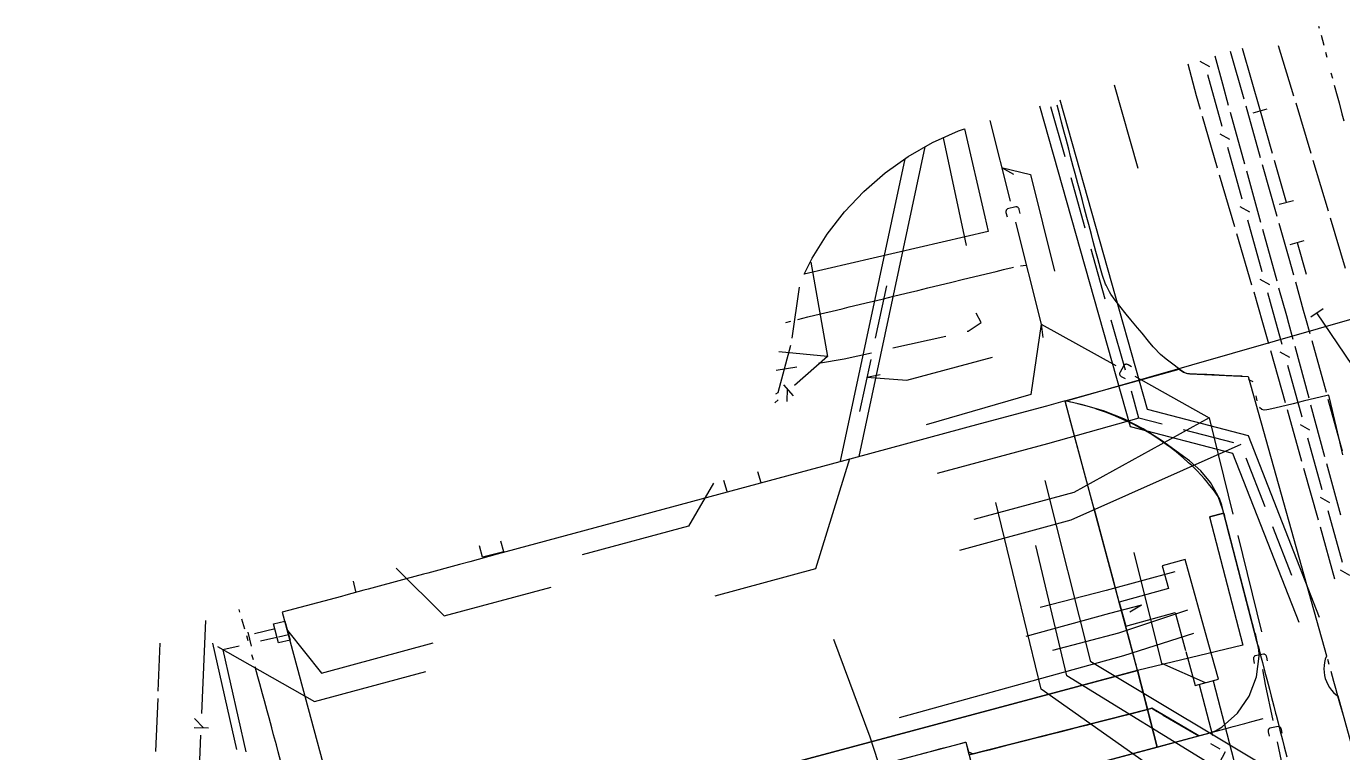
# Model space of a CAD drawing. Header units: metres. Extents: x 16996 to 17837, y 14166 to 14459.
# Drawn here: x 17145.7 to 17236.3, y 14286.6 to 14336.6 of the extents above; entities that cross this region are included whole.
import ezdxf

# ---------------------------------------------------------------- set-up
doc = ezdxf.new("R2010")
doc.units = ezdxf.units.M
for name, color, linetype in [('BOUNDARY', 7, 'Continuous'), ('BUILDING', 7, 'Continuous'), ('CURB', 7, 'Continuous'), ('ELECTR_CABLE', 7, 'Continuous'), ('ELECTR_CABLE_COMM', 7, 'Continuous'), ('GRASS', 7, 'Continuous'), ('HEAT', 7, 'Continuous'), ('ROAD', 7, 'Continuous'), ('SEWER', 7, 'Continuous'), ('SIDEWALK_PATH', 7, 'Continuous'), ('WATER_PIPELINE', 7, 'Continuous')]:
    doc.layers.add(name, color=color, linetype=linetype)

msp = doc.modelspace()

# ---------------------------------------------------------------- linework, layer by layer
at = {"layer": 'BOUNDARY'}
msp.add_lwpolyline([(17118.251, 14254.836), (17168.308, 14266.44), (17165.417, 14277.078), (17168.333, 14277.775), (17171.6, 14278.651), (17172.136, 14276.654), (17175.522, 14277.577), (17174.987, 14279.56), (17182.335, 14281.532), (17182.819, 14279.787), (17184.036, 14279.102), (17187.413, 14280.017), (17188.044, 14277.382), (17190.335, 14278.094), (17189.639, 14280.62), (17190.378, 14281.868), (17189.907, 14283.564), (17222.223, 14292.224), (17217.232, 14310.768), (17246.194, 14319.058)], dxfattribs=at)
at = {"layer": 'BUILDING'}
msp.add_lwpolyline([(17211.702, 14323.446), (17211.936, 14322.433), (17199.269, 14319.511), (17199.822, 14320.61), (17200.859, 14322.253), (17202.051, 14323.788), (17203.386, 14325.199), (17204.851, 14326.475), (17206.434, 14327.602), (17208.118, 14328.57), (17209.889, 14329.371), (17210.303, 14329.511)], close=True, dxfattribs=at)
msp.add_lwpolyline([(17200, 14286.273), (17214.068, 14290.048), (17215.647, 14290.472), (17222.219, 14292.235), (17222.157, 14292.465), (17222.12, 14292.604), (17222.082, 14292.745), (17221.659, 14294.324), (17221.011, 14296.738), (17220.509, 14298.608), (17219.987, 14300.551), (17219.224, 14303.396), (17219.22, 14303.411), (17217.639, 14309.302), (17217.245, 14310.771), (17215.959, 14310.425), (17211.39, 14309.195), (17202.677, 14306.838), (17197.458, 14305.429), (17178.154, 14300.218), (17176.257, 14299.706), (17175.563, 14299.518), (17175.312, 14299.45), (17173.37, 14298.926), (17173.073, 14298.846), (17171.887, 14298.526), (17169.264, 14297.818), (17168.979, 14297.741), (17167.731, 14297.404), (17167.431, 14297.323), (17163.36, 14296.224), (17168.334, 14277.775)], dxfattribs=at)
at = {"layer": 'CURB'}
for points in [[(17234.681, 14336.565), (17234.717, 14336.432)], [(17234.846, 14335.949), (17235.03, 14335.26)], [(17235.159, 14334.777), (17235.251, 14334.432)], [(17235.53, 14333.37), (17235.629, 14332.998)], [(17235.759, 14332.515), (17235.958, 14331.772), (17236.087, 14331.289), (17236.286, 14330.546), (17236.415, 14330.063)], [(17229.421, 14312.474), (17228.708, 14312.507), (17228.209, 14312.53), (17227.496, 14312.563), (17226.997, 14312.586), (17226.284, 14312.619), (17225.785, 14312.647), (17225.589, 14312.667), (17225.418, 14312.732), (17225.291, 14312.815), (17225.146, 14312.925), (17224.747, 14313.227), (17224.179, 14313.659), (17223.799, 14313.982), (17223.337, 14314.452), (17223.302, 14314.494), (17222.985, 14314.881), (17222.532, 14315.432), (17222.215, 14315.818), (17221.762, 14316.37), (17221.445, 14316.756), (17220.992, 14317.308), (17220.684, 14317.702), (17220.382, 14318.121), (17220.291, 14318.296), (17220.06, 14318.739), (17220.024, 14318.808), (17219.815, 14319.409), (17219.668, 14319.886), (17219.485, 14320.576), (17219.357, 14321.059), (17219.174, 14321.749), (17219.045, 14322.232), (17218.862, 14322.922), (17218.734, 14323.405), (17218.55, 14324.095), (17218.422, 14324.578), (17218.239, 14325.268), (17218.11, 14325.751), (17217.927, 14326.441), (17217.799, 14326.924), (17217.615, 14327.614), (17217.487, 14328.097), (17217.304, 14328.787), (17217.175, 14329.27), (17216.992, 14329.96), (17216.864, 14330.443), (17216.682, 14331.133)], [(17198.836, 14316.386), (17199.529, 14316.554), (17200.015, 14316.672), (17200.708, 14316.84), (17201.194, 14316.957), (17201.887, 14317.125), (17202.373, 14317.243), (17203.066, 14317.411), (17203.552, 14317.529), (17204.245, 14317.697), (17204.731, 14317.815), (17205.424, 14317.983), (17205.91, 14318.1), (17206.603, 14318.268), (17207.089, 14318.386), (17207.782, 14318.554), (17208.268, 14318.672), (17208.961, 14318.84), (17209.447, 14318.958), (17210.14, 14319.126), (17210.626, 14319.243), (17211.319, 14319.411), (17211.805, 14319.529), (17212.498, 14319.697), (17212.984, 14319.815), (17213.078, 14319.838), (17213.599, 14319.964), (17213.678, 14319.978)], [(17214.17, 14320.066), (17214.521, 14320.129)], [(17198.004, 14316.184), (17198.35, 14316.268)], [(17230.176, 14312.084), (17229.928, 14312.205), (17229.859, 14312.247)], [(17230.449, 14310.78), (17230.374, 14311.125)], [(17236.348, 14307.073), (17236.186, 14307.761), (17236.072, 14308.247), (17235.911, 14308.935), (17235.797, 14309.422), (17235.636, 14310.11), (17235.522, 14310.597), (17235.387, 14311.171), (17235.273, 14311.144), (17234.787, 14311.029), (17234.1, 14310.866), (17233.613, 14310.75), (17232.926, 14310.587), (17232.439, 14310.472), (17231.752, 14310.309), (17231.265, 14310.194), (17231.11, 14310.157), (17230.941, 14310.148), (17230.77, 14310.185), (17230.613, 14310.312), (17230.613, 14310.313)], [(17217.61, 14310.688), (17217.245, 14310.771)], [(17227.182, 14302.793), (17228.15, 14303.044), (17228.198, 14302.87), (17228.01, 14303.595), (17227.853, 14304.065), (17227.561, 14304.486), (17227.416, 14304.674), (17227.111, 14305.07), (17226.966, 14305.258), (17226.815, 14305.424), (17226.622, 14305.637), (17226.278, 14305.999), (17225.953, 14306.321), (17225.737, 14306.518), (17225.365, 14306.852), (17224.907, 14307.237), (17224.788, 14307.33), (17224.393, 14307.636), (17224.355, 14307.665), (17223.784, 14308.071), (17223.783, 14308.072), (17223.364, 14308.344), (17223.196, 14308.454), (17222.724, 14308.734), (17222.287, 14308.977), (17221.974, 14309.146), (17221.621, 14309.319), (17221.168, 14309.531), (17220.701, 14309.735), (17220.478, 14309.822), (17220.011, 14310.003), (17219.391, 14310.216), (17219.302, 14310.243), (17218.822, 14310.386), (17218.727, 14310.415), (17218.098, 14310.575)], [(17230.078, 14295.613), (17229.891, 14296.339), (17229.765, 14296.823), (17229.577, 14297.548), (17229.452, 14298.032), (17229.264, 14298.757), (17229.138, 14299.241), (17228.95, 14299.967), (17228.825, 14300.451), (17228.637, 14301.176), (17228.511, 14301.66), (17228.323, 14302.386)], [(17160.441, 14296.24), (17160.392, 14296.42)], [(17160.775, 14295.074), (17160.577, 14295.759)], [(17161.013, 14294.251), (17160.914, 14294.594)], [(17230.298, 14294.766), (17230.344, 14294.588), (17230.386, 14294.426)], [(17230.512, 14293.942), (17230.688, 14293.261), (17230.813, 14292.777), (17230.99, 14292.097), (17231.115, 14291.613), (17231.292, 14290.932), (17231.417, 14290.448), (17231.593, 14289.767), (17231.719, 14289.283), (17231.755, 14289.143), (17231.895, 14288.603), (17232.021, 14288.119), (17232.197, 14287.438), (17232.321, 14286.953), (17232.491, 14286.271)], [(17161.368, 14292.942), (17161.275, 14293.286)], [(17235.285, 14293.001), (17235.381, 14292.657)], [(17165.171, 14278.906), (17164.985, 14279.593), (17164.854, 14280.075), (17164.668, 14280.762), (17164.537, 14281.245), (17164.351, 14281.932), (17164.22, 14282.415), (17164.034, 14283.102), (17163.903, 14283.584), (17163.717, 14284.272), (17163.586, 14284.754), (17163.4, 14285.441), (17163.269, 14285.924), (17163.083, 14286.611), (17162.952, 14287.094), (17162.766, 14287.781), (17162.635, 14288.263), (17162.449, 14288.95), (17162.318, 14289.433), (17162.132, 14290.12), (17162.001, 14290.603), (17161.815, 14291.29), (17161.685, 14291.773), (17161.498, 14292.46)], [(17222.219, 14292.236), (17223.566, 14286.946)], [(17235.516, 14292.176), (17235.709, 14291.487), (17235.844, 14291.005), (17236.037, 14290.316), (17236.172, 14289.835), (17236.365, 14289.146)], [(17207.498, 14286.523), (17207.981, 14286.651), (17208.689, 14286.838), (17209.172, 14286.966), (17209.879, 14287.153), (17210.363, 14287.28), (17210.396, 14287.289), (17210.583, 14286.618), (17210.919, 14286.485), (17211.628, 14286.665), (17212.113, 14286.789), (17212.822, 14286.969), (17213.306, 14287.092), (17214.015, 14287.273), (17214.5, 14287.396), (17215.209, 14287.577), (17215.694, 14287.7), (17216.403, 14287.881), (17216.887, 14288.004), (17217.596, 14288.184), (17218.081, 14288.308), (17218.79, 14288.488), (17219.274, 14288.612), (17219.983, 14288.792), (17220.468, 14288.915), (17221.177, 14289.096), (17221.661, 14289.219), (17222.37, 14289.4)], [(17222.855, 14289.523), (17223.209, 14289.613)], [(17223.209, 14289.613), (17223.564, 14289.406)], [(17223.995, 14289.153), (17224.704, 14288.739), (17225.135, 14288.486), (17225.844, 14288.071), (17226.275, 14287.819), (17226.446, 14287.719), (17227.048, 14287.881), (17227.531, 14288.01), (17228.324, 14288.223), (17228.807, 14288.352), (17229.6, 14288.565), (17230.083, 14288.695), (17230.876, 14288.907)]]:
    msp.add_lwpolyline(points, dxfattribs=at)
at = {"layer": 'ELECTR_CABLE'}
for points in [[(17227.549, 14334.524), (17228.06, 14332.602), (17228.465, 14331.133)], [(17229.55, 14331.557), (17228.623, 14334.831)], [(17229.424, 14335.061), (17230.66, 14330.74)], [(17231.899, 14335.248), (17232.961, 14331.778)], [(17225.68, 14333.989), (17226.245, 14331.798), (17226.522, 14330.855)], [(17230.693, 14327.519), (17229.686, 14331.076)], [(17230.179, 14330.603), (17231.141, 14330.877)], [(17233.106, 14331.299), (17234.147, 14327.822)], [(17226.663, 14330.375), (17227.706, 14326.823)], [(17228.598, 14330.651), (17229.577, 14327.106)], [(17230.66, 14330.74), (17231.491, 14327.835)], [(17231.629, 14327.355), (17232.46, 14324.45)], [(17234.29, 14327.343), (17235.332, 14323.867)], [(17227.846, 14326.343), (17228.889, 14322.79)], [(17229.71, 14326.624), (17230.688, 14323.078)], [(17231.837, 14323.481), (17230.83, 14327.038)], [(17231.977, 14324.319), (17232.943, 14324.581)], [(17232.973, 14319.442), (17232.661, 14320.57), (17231.973, 14323)], [(17235.475, 14323.388), (17236.517, 14319.912)], [(17229.03, 14322.311), (17230.073, 14318.758)], [(17230.821, 14322.596), (17231.799, 14319.051)], [(17232.727, 14321.549), (17233.693, 14321.811)], [(17233.21, 14321.68), (17233.823, 14319.496)], [(17198.944, 14318.609), (17198.432, 14315.09)], [(17230.214, 14318.278), (17230.829, 14316.181), (17230.962, 14315.692), (17231.236, 14314.72)], [(17231.932, 14318.569), (17232.461, 14316.653), (17232.607, 14316.126), (17232.906, 14315.022)], [(17234.093, 14315.397), (17233.804, 14316.441), (17233.65, 14316.997), (17233.107, 14318.96)], [(17210.491, 14315.573), (17210.553, 14315.587), (17211.458, 14316.181), (17211.123, 14316.82)], [(17234.984, 14317.111), (17234.156, 14316.549)], [(17238.46, 14311.09), (17234.57, 14316.83)], [(17198.334, 14314.601), (17197.46, 14311.344), (17197.312, 14311.236)], [(17205.385, 14314.424), (17209.028, 14315.244)], [(17233.037, 14314.539), (17234.002, 14310.99)], [(17235.213, 14311.353), (17234.227, 14314.915)], [(17200.259, 14313.372), (17202.024, 14313.667), (17203.921, 14314.094)], [(17231.371, 14314.238), (17232.373, 14310.674)], [(17197.36, 14312.887), (17198.779, 14313.125)], [(17232.508, 14310.192), (17233.51, 14306.628)], [(17234.133, 14310.507), (17235.097, 14306.958)], [(17236.333, 14307.308), (17235.347, 14310.871)], [(17235.228, 14306.475), (17236.192, 14302.926)], [(17233.645, 14306.147), (17234.647, 14302.582)], [(17193.987, 14304.53), (17193.757, 14305.302)], [(17234.782, 14302.101), (17235.784, 14298.536)], [(17178.6, 14300.397), (17178.409, 14301.121)], [(17177.15, 14300.014), (17176.944, 14300.793)], [(17178.6, 14300.397), (17177.15, 14300.014)], [(17154.939, 14294.096), (17154.805, 14290.787)], [(17154.784, 14290.287), (17154.637, 14286.648)]]:
    msp.add_lwpolyline(points, dxfattribs=at)
at = {"layer": 'ELECTR_CABLE_COMM'}
for points in [[(17226.516, 14334.162), (17227.168, 14333.792)], [(17227.041, 14333.254), (17228.018, 14329.697)], [(17227.891, 14329.159), (17228.543, 14328.789)], [(17228.416, 14328.251), (17229.393, 14324.694)], [(17229.266, 14324.156), (17229.918, 14323.785)], [(17229.791, 14323.247), (17230.769, 14319.691)], [(17230.642, 14319.153), (17231.293, 14318.782)], [(17231.166, 14318.244), (17231.827, 14315.839), (17232.145, 14314.688)], [(17232.019, 14314.15), (17232.671, 14313.78)], [(17232.545, 14313.242), (17233.527, 14309.686)], [(17233.401, 14309.148), (17234.053, 14308.779)], [(17233.927, 14308.241), (17234.909, 14304.685)], [(17229.135, 14281.373), (17215.593, 14290.943), (17212.466, 14303.776)], [(17234.783, 14304.147), (17235.435, 14303.777)], [(17235.309, 14303.239), (17236.292, 14299.684)], [(17228.01, 14285.295), (17217.352, 14291.851), (17215.224, 14300.826)], [(17226.908, 14291.372), (17223.898, 14292.706), (17221.983, 14300.341)], [(17227.127, 14293.987), (17225.497, 14299.868), (17223.907, 14299.427), (17224.341, 14297.862), (17220.959, 14296.93), (17221.403, 14295.276), (17224.799, 14296.212), (17225.524, 14293.592)], [(17236.165, 14299.146), (17236.817, 14298.776)], [(17224.787, 14299.009), (17220.068, 14297.714), (17215.511, 14296.559)], [(17222.489, 14296.705), (17220.293, 14296.142), (17214.54, 14294.547)], [(17222.489, 14296.705), (17221.679, 14296.239)], [(17225.658, 14296.364), (17220.918, 14294.778), (17216.366, 14293.605)], [(17226.078, 14294.764), (17221.255, 14293.222), (17205.81, 14288.963)], [(17225.544, 14293.52), (17226.195, 14291.174), (17227.784, 14291.614), (17227.127, 14293.986)], [(17226.464, 14291.257), (17227.377, 14287.737)], [(17227.432, 14291.508), (17229.634, 14283.015)], [(17227.242, 14287.201), (17227.888, 14286.821)]]:
    msp.add_lwpolyline(points, dxfattribs=at)
at = {"layer": 'GRASS'}
for points in [[(17230.594, 14293.196), (17230.593, 14293.305), (17230.588, 14293.413), (17230.579, 14293.521), (17230.566, 14293.629), (17230.545, 14293.748), (17230.52, 14293.867), (17230.494, 14293.985), (17230.465, 14294.103), (17230.442, 14294.19), (17228.15, 14303.044), (17227.182, 14302.793), (17229.47, 14293.957), (17222.223, 14292.224), (17222.906, 14289.536), (17223.209, 14289.613), (17226.446, 14287.719), (17227.093, 14287.893), (17227.343, 14287.972), (17227.585, 14288.072), (17227.816, 14288.193), (17228.037, 14288.333), (17229.104, 14289.29), (17229.905, 14290.455), (17230.411, 14291.775)], [(17222.906, 14289.536), (17223.566, 14286.946), (17226.446, 14287.719), (17223.209, 14289.613)]]:
    msp.add_lwpolyline(points, close=True, dxfattribs=at)
at = {"layer": 'HEAT'}
for points in [[(17220.617, 14332.54), (17222.239, 14326.801)], [(17233.332, 14295.513), (17228.783, 14307.166), (17221.735, 14308.984), (17215.491, 14331.072)], [(17217.234, 14327.573), (17216.258, 14331.025)], [(17234.752, 14295.862), (17229.863, 14308.384), (17222.903, 14310.18), (17216.885, 14331.471)], [(17207.583, 14328.263), (17203.035, 14306.954)], [(17206.2, 14327.435), (17201.757, 14306.618)], [(17218.617, 14322.677), (17217.642, 14326.129)], [(17220.001, 14317.782), (17219.025, 14321.234)], [(17204.938, 14318.693), (17204.172, 14315.104)], [(17221.385, 14312.886), (17220.409, 14316.338)], [(17203.858, 14313.637), (17203.092, 14310.048)], [(17203.596, 14312.41), (17206.343, 14312.194), (17212.245, 14313.788)], [(17203.596, 14312.41), (17204.513, 14312.588)], [(17223.92, 14309.169), (17222.319, 14309.582), (17221.793, 14311.443)], [(17222.319, 14309.582), (17216.019, 14307.821), (17208.426, 14305.771)], [(17228.846, 14307.898), (17225.373, 14308.794)], [(17229.323, 14307.775), (17217.632, 14302.556), (17209.966, 14300.482)], [(17202.397, 14306.786), (17200.049, 14299.214), (17193.12, 14297.344)], [(17230.994, 14303.495), (17229.689, 14306.836)], [(17232.844, 14298.756), (17231.54, 14302.098)]]:
    msp.add_lwpolyline(points, dxfattribs=at)
at = {"layer": 'ROAD'}
for points in [[(17212.299, 14283.924), (17227.093, 14287.893), (17227.094, 14287.893), (17227.343, 14287.972), (17227.344, 14287.972), (17227.585, 14288.072), (17227.817, 14288.192), (17227.817, 14288.193), (17228.037, 14288.333), (17228.038, 14288.334), (17229.104, 14289.289), (17229.106, 14289.291), (17229.905, 14290.454), (17229.906, 14290.456), (17230.411, 14291.774), (17230.412, 14291.776), (17230.594, 14293.196), (17230.595, 14293.197), (17230.59, 14293.394), (17230.59, 14293.395), (17230.572, 14293.591), (17230.572, 14293.592), (17230.541, 14293.786), (17230.541, 14293.787), (17230.497, 14293.979), (17230.497, 14293.98), (17230.461, 14294.12), (17230.461, 14294.121), (17230.435, 14294.222), (17228.088, 14303.286), (17227.741, 14304.267), (17227.74, 14304.268), (17227.234, 14305.167), (17227.233, 14305.169), (17226.579, 14305.967), (17226.578, 14305.968), (17225.791, 14306.648), (17225.79, 14306.648), (17223.859, 14308.042), (17222.601, 14308.857), (17222.6, 14308.857), (17221.272, 14309.541), (17221.271, 14309.541), (17219.881, 14310.089), (17219.88, 14310.09), (17218.438, 14310.497), (17218.438, 14310.498), (17217.246, 14310.771), (17225.092, 14312.966), (17225.093, 14312.966), (17225.094, 14312.965), (17225.254, 14312.844), (17225.254, 14312.843), (17225.38, 14312.762), (17225.381, 14312.761), (17225.517, 14312.7), (17225.518, 14312.7), (17225.661, 14312.66), (17225.663, 14312.66), (17225.812, 14312.641), (17229.836, 14312.455), (17229.837, 14312.455), (17229.838, 14312.454), (17235.223, 14293.222), (17235.217, 14293.209), (17235.141, 14292.997), (17235.086, 14292.778), (17235.053, 14292.554), (17235.042, 14292.329), (17235.053, 14292.103), (17235.086, 14291.88), (17235.141, 14291.661), (17235.217, 14291.449), (17235.313, 14291.245), (17235.429, 14291.051), (17235.564, 14290.87), (17235.715, 14290.703), (17235.882, 14290.551), (17235.994, 14290.468), (17237.574, 14284.831)], [(17190.346, 14281.99), (17210.396, 14287.289), (17210.397, 14287.289), (17210.397, 14287.288), (17211.07, 14284.643)]]:
    msp.add_lwpolyline(points, dxfattribs=at)
at = {"layer": 'SEWER'}
for points in [[(17212.049, 14330.087), (17213.453, 14324.529)], [(17208.836, 14328.895), (17210.415, 14321.467)], [(17212.866, 14326.854), (17214.842, 14326.357), (17216.512, 14319.699)], [(17212.866, 14326.854), (17213.678, 14326.392)], [(17214.143, 14323.682), (17214.075, 14323.952), (17214.063, 14323.989), (17214.049, 14324.016), (17214.028, 14324.053), (17214.001, 14324.084), (17213.974, 14324.106), (17213.939, 14324.123), (17213.903, 14324.135), (17213.875, 14324.135), (17213.847, 14324.133), (17213.28, 14323.99), (17213.256, 14323.979), (17213.238, 14323.967), (17213.217, 14323.948), (17213.203, 14323.928), (17213.186, 14323.9), (17213.173, 14323.87), (17213.167, 14323.836), (17213.163, 14323.787), (17213.167, 14323.751), (17213.243, 14323.45)], [(17213.821, 14323.074), (17215.593, 14316.059)], [(17199.743, 14320.319), (17200.882, 14313.836)], [(17215.593, 14316.059), (17214.887, 14311.219), (17207.663, 14309.135)], [(17215.593, 14316.059), (17220.718, 14313.205)], [(17215.593, 14316.059), (17215.711, 14315.132)], [(17200.882, 14313.836), (17197.544, 14314.152)], [(17200.882, 14313.836), (17198.616, 14311.846)], [(17221.807, 14313.127), (17221.564, 14313.262), (17221.529, 14313.279), (17221.5, 14313.287), (17221.458, 14313.298), (17221.417, 14313.299), (17221.383, 14313.295), (17221.347, 14313.281), (17221.313, 14313.263), (17221.293, 14313.242), (17221.276, 14313.22), (17220.991, 14312.709), (17220.983, 14312.685), (17220.979, 14312.664), (17220.979, 14312.635), (17220.984, 14312.611), (17220.993, 14312.58), (17221.005, 14312.55), (17221.026, 14312.522), (17221.059, 14312.486), (17221.088, 14312.464), (17221.359, 14312.313)], [(17198.539, 14311.133), (17197.885, 14311.878)], [(17222.029, 14312.476), (17227.154, 14309.622)], [(17198.118, 14311.612), (17198.088, 14310.737)], [(17197.49, 14310.856), (17197.254, 14310.649)], [(17227.154, 14309.622), (17217.829, 14304.472), (17210.946, 14302.614)], [(17227.154, 14309.622), (17228.772, 14302.978)], [(17196.072, 14305.922), (17196.295, 14305.149)], [(17193.026, 14305.106), (17191.306, 14302.163), (17183.992, 14300.188)], [(17232.347, 14284.802), (17218.998, 14292.817), (17215.868, 14305.292)], [(17229.126, 14301.52), (17230.744, 14294.876)], [(17171.208, 14299.254), (17174.508, 14295.971), (17181.857, 14297.955)], [(17168.229, 14298.37), (17168.404, 14297.664)], [(17157.827, 14289.255), (17158.09, 14295.661)], [(17230.326, 14294.773), (17230.525, 14293.755)], [(17206.06, 14280.69), (17203.82, 14287.635), (17201.311, 14294.354)], [(17231.168, 14292.872), (17231.115, 14293.145), (17231.105, 14293.183), (17231.092, 14293.21), (17231.073, 14293.249), (17231.048, 14293.281), (17231.023, 14293.304), (17230.988, 14293.323), (17230.953, 14293.338), (17230.925, 14293.339), (17230.897, 14293.338), (17230.323, 14293.226), (17230.299, 14293.217), (17230.28, 14293.206), (17230.258, 14293.188), (17230.243, 14293.168), (17230.225, 14293.141), (17230.209, 14293.113), (17230.202, 14293.079), (17230.195, 14293.03), (17230.197, 14292.994), (17230.257, 14292.69)], [(17230.813, 14292.283), (17231.012, 14291.264)], [(17231.012, 14291.264), (17231.528, 14288.767)], [(17157.304, 14288.304), (17158.293, 14288.263)], [(17157.941, 14288.278), (17157.328, 14288.904)], [(17232.18, 14287.892), (17232.123, 14288.164), (17232.113, 14288.201), (17232.101, 14288.229), (17232.081, 14288.267), (17232.056, 14288.3), (17232.03, 14288.322), (17231.995, 14288.341), (17231.96, 14288.355), (17231.931, 14288.356), (17231.904, 14288.355), (17231.331, 14288.237), (17231.307, 14288.227), (17231.288, 14288.216), (17231.266, 14288.197), (17231.251, 14288.178), (17231.234, 14288.151), (17231.218, 14288.122), (17231.211, 14288.088), (17231.205, 14288.04), (17231.208, 14288.003), (17231.271, 14287.699)], [(17157.317, 14276.813), (17157.766, 14287.756)], [(17227.851, 14285.87), (17228.283, 14286.633)], [(17231.831, 14287.299), (17232.347, 14284.802)]]:
    msp.add_lwpolyline(points, dxfattribs=at)
at = {"layer": 'SIDEWALK_PATH'}
for points in [[(17222.906, 14289.536), (17222.222, 14292.224), (17189.907, 14283.564), (17190.344, 14281.989), (17191.298, 14282.241), (17210.396, 14287.289), (17210.62, 14286.409)], [(17223.566, 14286.946), (17222.906, 14289.536), (17210.627, 14286.41), (17211.07, 14284.642), (17211.138, 14284.456), (17211.24, 14284.288), (17211.373, 14284.143), (17211.534, 14284.026), (17211.714, 14283.943), (17211.906, 14283.898), (17212.102, 14283.891), (17212.298, 14283.923)]]:
    msp.add_lwpolyline(points, close=True, dxfattribs=at)
at = {"layer": 'WATER_PIPELINE'}
for points in [[(17163.544, 14295.615), (17163.899, 14294.312), (17163.105, 14294.131), (17162.75, 14295.434), (17163.544, 14295.615)], [(17161.234, 14293.886), (17161.012, 14294.858)], [(17162.861, 14295.075), (17161.438, 14294.75)], [(17163.788, 14294.671), (17163.106, 14294.515)], [(17163.721, 14294.964), (17166.06, 14292.04), (17173.735, 14294.112)], [(17158.553, 14294.092), (17160.206, 14286.783)], [(17158.912, 14293.866), (17165.569, 14290.075), (17173.244, 14292.147)], [(17160.401, 14293.898), (17159.271, 14293.64)], [(17162.994, 14294.49), (17161.864, 14294.232)], [(17159.271, 14293.64), (17160.856, 14286.629)]]:
    msp.add_lwpolyline(points, dxfattribs=at)

doc.saveas('drawing.dxf')
